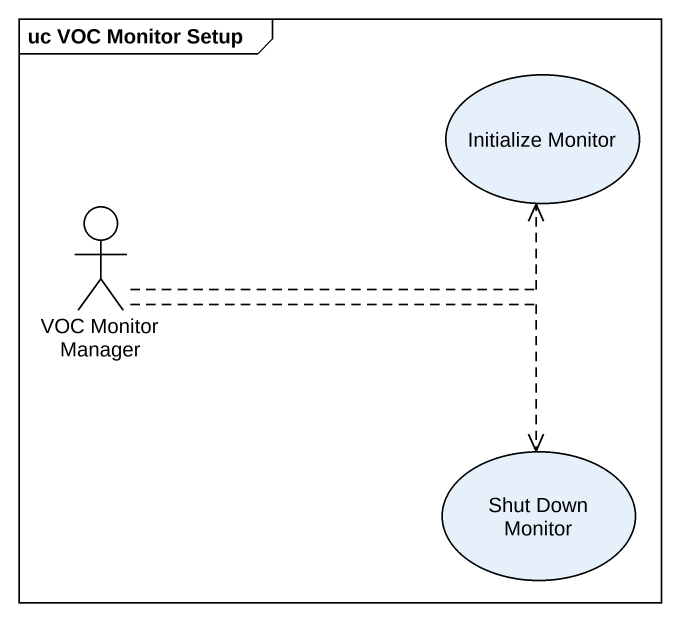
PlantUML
@startuml
mainframe uc VOC Monitor Setup
usecase "Initialize Monitor" as Initialize_Monitor
actor "VOC Monitor Manager" as VOC_Monitor_Manager
usecase "Shut Down Monitor" as Shut_Down_Monitor
VOC_Monitor_Manager .right.> Initialize_Monitor
VOC_Monitor_Manager .right.> Shut_Down_Monitor
@enduml
